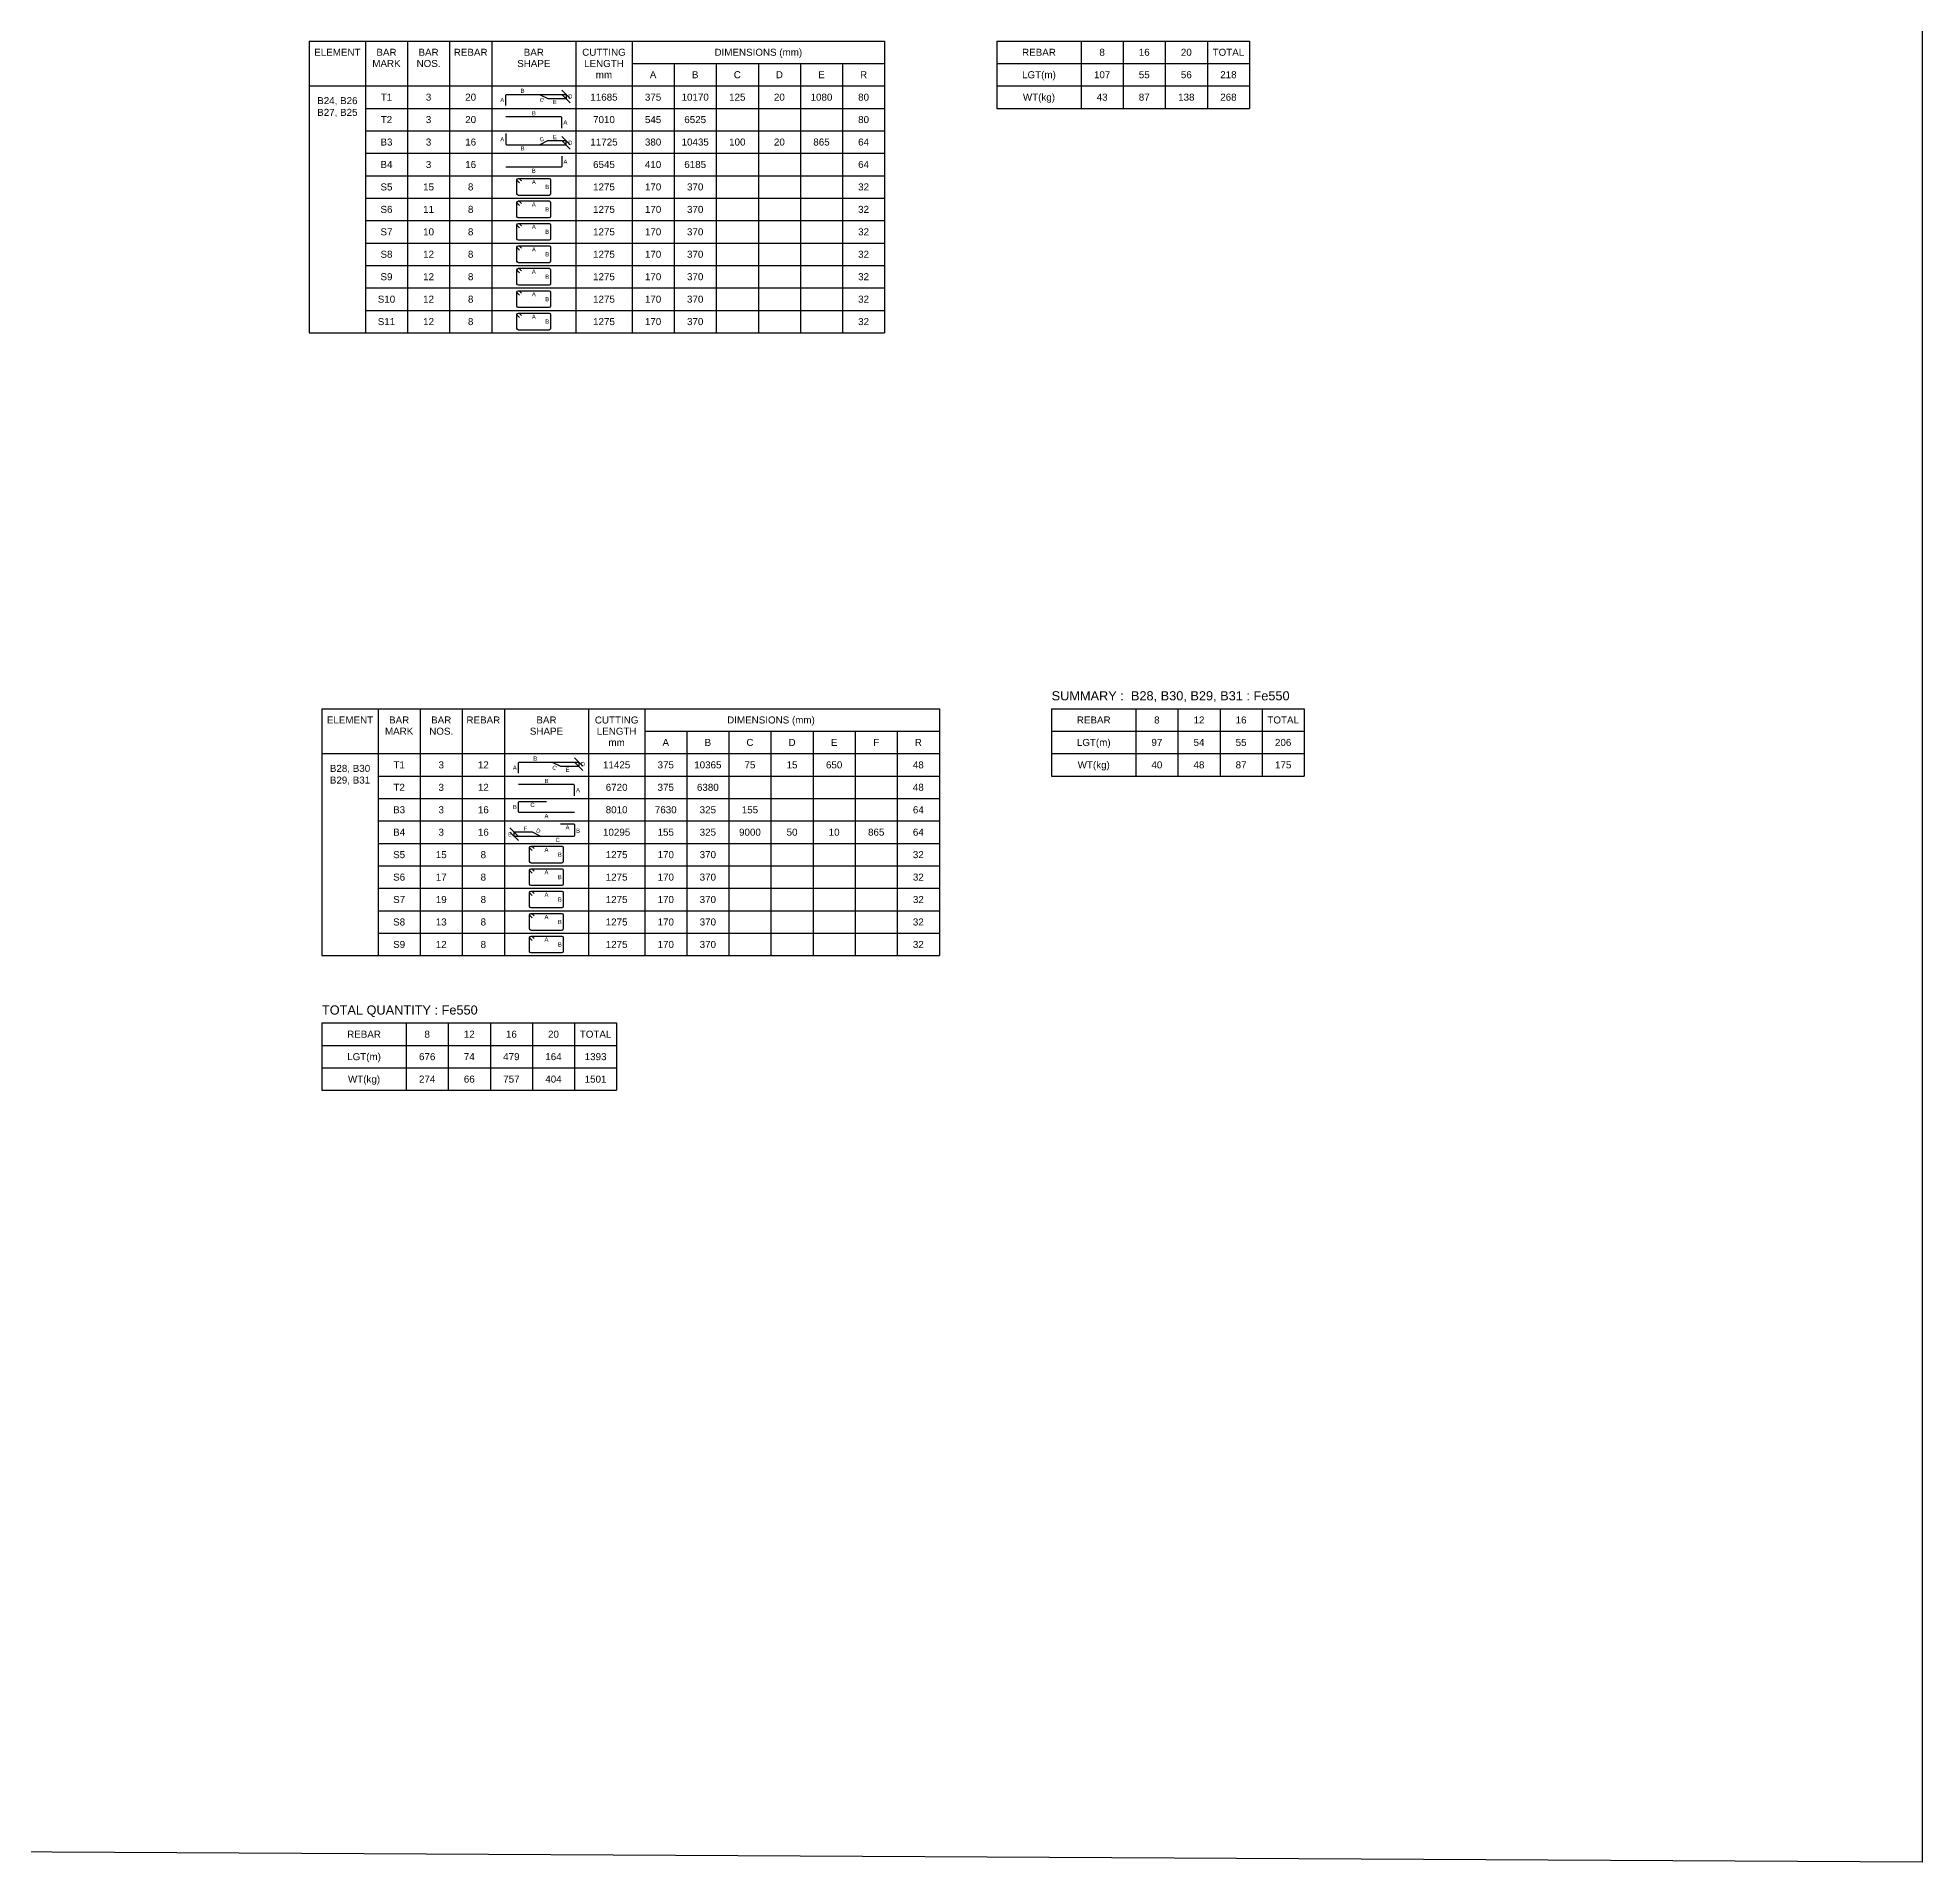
# Model space of a CAD drawing. Header units: inches. Extents: x -816171 to 9366335, y -450961 to 689132.
# Drawn here: x 3493192 to 3560344, y 139179 to 204216 of the extents above; entities that cross this region are included whole.
import ezdxf
from ezdxf.enums import TextEntityAlignment as Align

# ---------------------------------------------------------------- set-up
doc = ezdxf.new("R2010")
doc.units = ezdxf.units.IN
doc.header["$MEASUREMENT"] = 0
for name, color, linetype in [('Dimension', 31, 'Continuous'), ('Reinforcement', 130, 'Continuous'), ('Schedule Header', 4, 'Continuous'), ('Schedule Line', 60, 'Continuous'), ('Text', 31, 'Continuous')]:
    doc.layers.add(name, color=color, linetype=linetype)
doc.styles.add('SC-SansSerif', font='SansSerif')
doc.styles.get("Standard").update_dxf_attribs({"font": 'txt.shx'})
doc.dimstyles.new('SCBBSDim', dxfattribs={"dimtxt": 225, "dimasz": 0.18, "dimexe": 0, "dimexo": 0, "dimgap": 0, "dimtad": 1, "dimtoh": 1, "dimdec": 0, "dimzin": 0, "dimdsep": 46, "dimtxsty": 'Standard', "dimtsz": 150, "dimcen": 0.09, "dimclrd": 8, "dimclre": 8, "dimclrt": 3, "dimadec": 0, "dimazin": 0, "dimtfac": 1, "dimtdec": 0, "dimtix": 1, "dimtofl": 0, "dimtmove": 0, "dimatfit": 3, "dimfxl": 1, "dimtolj": 1, "dimtzin": 0, "dimarcsym": 0})

# ---------------------------------------------------------------- blocks, each defined once
blk = doc.blocks.new('*D1407')
at = {"layer": 'DEFPOINTS', "color": 0, "transparency": 16777216}
for p in [(3511070, 202196), (3511370, 202046), (3512020, 202046)]:
    blk.add_point(p, dxfattribs=at)
at = {"layer": 'Dimension', "color": 8, "lineweight": -2, "transparency": 16777216}
for p, q in [((3511070, 202196), (3512020, 202196)), ((3512170, 202046), (3511870, 202346)), ((3512170, 201896), (3511870, 202196)), ((3512020, 202196), (3512020, 202046)), ((3511370, 202046), (3512020, 202046))]:
    blk.add_line(p, q, dxfattribs=at)
blk = doc.blocks.new('*D1379')
at = {"layer": 'DEFPOINTS', "color": 0, "transparency": 16777216}
for p in [(3511070, 200396), (3511370, 200546), (3512020, 200546)]:
    blk.add_point(p, dxfattribs=at)
at = {"layer": 'Dimension', "color": 8, "lineweight": -2, "transparency": 16777216}
for p, q in [((3511070, 200396), (3512020, 200396)), ((3511370, 200546), (3512020, 200546)), ((3512170, 200396), (3511870, 200696)), ((3512170, 200246), (3511870, 200546)), ((3512020, 200396), (3512020, 200546))]:
    blk.add_line(p, q, dxfattribs=at)
blk = doc.blocks.new('*D1420')
at = {"layer": 'DEFPOINTS', "color": 0, "transparency": 16777216}
for p in [(3511521, 178396), (3511821, 178246), (3512471, 178246)]:
    blk.add_point(p, dxfattribs=at)
at = {"layer": 'Dimension', "color": 8, "lineweight": -2, "transparency": 16777216}
for p, q in [((3511521, 178396), (3512471, 178396)), ((3511821, 178246), (3512471, 178246)), ((3512621, 178246), (3512321, 178546)), ((3512621, 178096), (3512321, 178396)), ((3512471, 178396), (3512471, 178246))]:
    blk.add_line(p, q, dxfattribs=at)
blk = doc.blocks.new('*D1421')
at = {"layer": 'DEFPOINTS', "color": 0, "transparency": 16777216}
for p in [(3510171, 175896), (3510821, 175896), (3511121, 175746)]:
    blk.add_point(p, dxfattribs=at)
at = {"layer": 'Dimension', "color": 8, "lineweight": -2, "transparency": 16777216}
for p, q in [((3510321, 175746), (3510021, 176046)), ((3510321, 175596), (3510021, 175896)), ((3510821, 175896), (3510171, 175896)), ((3510171, 175746), (3510171, 175896)), ((3511121, 175746), (3510171, 175746))]:
    blk.add_line(p, q, dxfattribs=at)

msp = doc.modelspace()

# ---------------------------------------------------------------- linework, layer by layer
msp.add_lwpolyline([(3153892.50252, 392838.94799), (3560344.26032, 390657.34345), (3560344.26032, 139178.61934), (3153892.50252, 141360.22388)], close=True)
at = {"layer": 'Reinforcement'}
for points in [[(3509870.03991, 201795.86204), (3509870.03991, 202145.86204, -0.5), (3509920.03991, 202195.86204), (3511070.03991, 202195.86204), (3511370.03991, 202045.86204), (3511870.03991, 202045.86204)], [(3509870.03991, 200795.86204), (3509870.03991, 200445.86204, 0.5), (3509920.03991, 200395.86204), (3511070.03991, 200395.86204), (3511370.03991, 200545.86204), (3511870.03991, 200545.86204)], [(3511870.03991, 200995.86204), (3511870.03991, 201345.86204, 0.5), (3511820.03991, 201395.86204), (3509870.03991, 201395.86204)], [(3511870.03991, 199995.86204), (3511870.03991, 199645.86204, -0.5), (3511820.03991, 199595.86204), (3509870.03991, 199595.86204)], [(3510355.39583, 199039.79622), (3510284.68477, 199110.50651, -0.1989123674), (3510270.03991, 199145.86204, -0.4142046237), (3510320.03991, 199195.86204, -0.1989044359), (3510355.39505, 199181.21757), (3510426.10612, 199110.50728)], [(3510355.39583, 198239.79622), (3510284.68477, 198310.50651, -0.1989123674), (3510270.03991, 198345.86204, -0.4142046237), (3510320.03991, 198395.86204, -0.1989044359), (3510355.39505, 198381.21757), (3510426.10612, 198310.50728)], [(3510355.39583, 197439.79622), (3510284.68477, 197510.50651, -0.1989123674), (3510270.03991, 197545.86204, -0.4142046237), (3510320.03991, 197595.86204, -0.1989044359), (3510355.39505, 197581.21757), (3510426.10612, 197510.50728)], [(3510355.39583, 196639.79622), (3510284.68477, 196710.50651, -0.1989123674), (3510270.03991, 196745.86204, -0.4142046237), (3510320.03991, 196795.86204, -0.1989044359), (3510355.39505, 196781.21757), (3510426.10612, 196710.50728)], [(3510355.39583, 195839.79622), (3510284.68477, 195910.50651, -0.1989123674), (3510270.03991, 195945.86204, -0.4142046237), (3510320.03991, 195995.86204, -0.1989044359), (3510355.39505, 195981.21757), (3510426.10612, 195910.50728)], [(3510355.39583, 195039.79622), (3510284.68477, 195110.50651, -0.1989123674), (3510270.03991, 195145.86204, -0.4142046237), (3510320.03991, 195195.86204, -0.1989044359), (3510355.39505, 195181.21757), (3510426.10612, 195110.50728)], [(3510355.39583, 194239.79622), (3510284.68477, 194310.50651, -0.1989123674), (3510270.03991, 194345.86204, -0.4142046237), (3510320.03991, 194395.86204, -0.1989044359), (3510355.39505, 194381.21757), (3510426.10612, 194310.50728)], [(3510321.0356, 177995.86204), (3510321.0356, 178345.86204, -0.5), (3510371.0356, 178395.86204), (3511521.0356, 178395.86204), (3511821.0356, 178245.86204), (3512321.0356, 178245.86204)], [(3512321.0356, 177195.86204), (3512321.0356, 177545.86204, 0.5), (3512271.0356, 177595.86204), (3510321.0356, 177595.86204)], [(3512321.0356, 176595.86204), (3510371.0356, 176595.86204, -0.5), (3510321.0356, 176645.86204), (3510321.0356, 176945.86204, -0.5), (3510371.0356, 176995.86204), (3511321.0356, 176995.86204)], [(3511821.0356, 176195.86204), (3512271.0356, 176195.86204, -0.5), (3512321.0356, 176145.86204), (3512321.0356, 175795.86204, -0.5), (3512271.0356, 175745.86204), (3511121.0356, 175745.86204), (3510821.0356, 175895.86204), (3510321.0356, 175895.86204)], [(3510806.39153, 175239.79622), (3510735.68046, 175310.50651, -0.1989123674), (3510721.0356, 175345.86204, -0.4142046237), (3510771.0356, 175395.86204, -0.1989044359), (3510806.39075, 175381.21757), (3510877.10181, 175310.50728)], [(3510806.39153, 174439.79622), (3510735.68046, 174510.50651, -0.1989123674), (3510721.0356, 174545.86204, -0.4142046237), (3510771.0356, 174595.86204, -0.1989044359), (3510806.39075, 174581.21757), (3510877.10181, 174510.50728)], [(3510806.39153, 173639.79622), (3510735.68046, 173710.50651, -0.1989123674), (3510721.0356, 173745.86204, -0.4142046237), (3510771.0356, 173795.86204, -0.1989044359), (3510806.39075, 173781.21757), (3510877.10181, 173710.50728)], [(3510806.39153, 172839.79622), (3510735.68046, 172910.50651, -0.1989123674), (3510721.0356, 172945.86204, -0.4142046237), (3510771.0356, 172995.86204, -0.1989044359), (3510806.39075, 172981.21757), (3510877.10181, 172910.50728)], [(3510806.39153, 172039.79622), (3510735.68046, 172110.50651, -0.1989123674), (3510721.0356, 172145.86204, -0.4142046237), (3510771.0356, 172195.86204, -0.1989044359), (3510806.39075, 172181.21757), (3510877.10181, 172110.50728)]]:
    msp.add_lwpolyline(points, format="xyb", dxfattribs=at)
for points in [[(3510270.03991, 199145.86204, -0.4142046237), (3510320.03991, 199195.86204), (3511420.03991, 199195.86204, -0.4142046237), (3511470.03991, 199145.86204), (3511470.03991, 198645.86204, -0.4142046237), (3511420.03991, 198595.86204), (3510320.03991, 198595.86204, -0.4142046237), (3510270.03991, 198645.86204)], [(3510270.03991, 198345.86204, -0.4142046237), (3510320.03991, 198395.86204), (3511420.03991, 198395.86204, -0.4142046237), (3511470.03991, 198345.86204), (3511470.03991, 197845.86204, -0.4142046237), (3511420.03991, 197795.86204), (3510320.03991, 197795.86204, -0.4142046237), (3510270.03991, 197845.86204)], [(3510270.03991, 197545.86204, -0.4142046237), (3510320.03991, 197595.86204), (3511420.03991, 197595.86204, -0.4142046237), (3511470.03991, 197545.86204), (3511470.03991, 197045.86204, -0.4142046237), (3511420.03991, 196995.86204), (3510320.03991, 196995.86204, -0.4142046237), (3510270.03991, 197045.86204)], [(3510270.03991, 196745.86204, -0.4142046237), (3510320.03991, 196795.86204), (3511420.03991, 196795.86204, -0.4142046237), (3511470.03991, 196745.86204), (3511470.03991, 196245.86204, -0.4142046237), (3511420.03991, 196195.86204), (3510320.03991, 196195.86204, -0.4142046237), (3510270.03991, 196245.86204)], [(3510270.03991, 195945.86204, -0.4142046237), (3510320.03991, 195995.86204), (3511420.03991, 195995.86204, -0.4142046237), (3511470.03991, 195945.86204), (3511470.03991, 195445.86204, -0.4142046237), (3511420.03991, 195395.86204), (3510320.03991, 195395.86204, -0.4142046237), (3510270.03991, 195445.86204)], [(3510270.03991, 195145.86204, -0.4142046237), (3510320.03991, 195195.86204), (3511420.03991, 195195.86204, -0.4142046237), (3511470.03991, 195145.86204), (3511470.03991, 194645.86204, -0.4142046237), (3511420.03991, 194595.86204), (3510320.03991, 194595.86204, -0.4142046237), (3510270.03991, 194645.86204)], [(3510270.03991, 194345.86204, -0.4142046237), (3510320.03991, 194395.86204), (3511420.03991, 194395.86204, -0.4142046237), (3511470.03991, 194345.86204), (3511470.03991, 193845.86204, -0.4142046237), (3511420.03991, 193795.86204), (3510320.03991, 193795.86204, -0.4142046237), (3510270.03991, 193845.86204)], [(3510721.0356, 175345.86204, -0.4142046237), (3510771.0356, 175395.86204), (3511871.0356, 175395.86204, -0.4142046237), (3511921.0356, 175345.86204), (3511921.0356, 174845.86204, -0.4142046237), (3511871.0356, 174795.86204), (3510771.0356, 174795.86204, -0.4142046237), (3510721.0356, 174845.86204)], [(3510721.0356, 174545.86204, -0.4142046237), (3510771.0356, 174595.86204), (3511871.0356, 174595.86204, -0.4142046237), (3511921.0356, 174545.86204), (3511921.0356, 174045.86204, -0.4142046237), (3511871.0356, 173995.86204), (3510771.0356, 173995.86204, -0.4142046237), (3510721.0356, 174045.86204)], [(3510721.0356, 173745.86204, -0.4142046237), (3510771.0356, 173795.86204), (3511871.0356, 173795.86204, -0.4142046237), (3511921.0356, 173745.86204), (3511921.0356, 173245.86204, -0.4142046237), (3511871.0356, 173195.86204), (3510771.0356, 173195.86204, -0.4142046237), (3510721.0356, 173245.86204)], [(3510721.0356, 172945.86204, -0.4142046237), (3510771.0356, 172995.86204), (3511871.0356, 172995.86204, -0.4142046237), (3511921.0356, 172945.86204), (3511921.0356, 172445.86204, -0.4142046237), (3511871.0356, 172395.86204), (3510771.0356, 172395.86204, -0.4142046237), (3510721.0356, 172445.86204)], [(3510721.0356, 172145.86204, -0.4142046237), (3510771.0356, 172195.86204), (3511871.0356, 172195.86204, -0.4142046237), (3511921.0356, 172145.86204), (3511921.0356, 171645.86204, -0.4142046237), (3511871.0356, 171595.86204), (3510771.0356, 171595.86204, -0.4142046237), (3510721.0356, 171645.86204)]]:
    msp.add_lwpolyline(points, format="xyb", close=True, dxfattribs=at)
at = {"layer": 'Schedule Line'}
for p, q in [((3502870.03991, 204095.86204), (3523370.03991, 204095.86204)), ((3502870.03991, 204095.86204), (3502870.03991, 193695.86204)), ((3504870.03991, 204095.86204), (3504870.03991, 193695.86204)), ((3506370.03991, 204095.86204), (3506370.03991, 193695.86204)), ((3507870.03991, 204095.86204), (3507870.03991, 193695.86204)), ((3509370.03991, 204095.86204), (3509370.03991, 193695.86204)), ((3512370.03991, 204095.86204), (3512370.03991, 193695.86204)), ((3514370.03991, 204095.86204), (3514370.03991, 193695.86204)), ((3523370.03991, 204095.86204), (3523370.03991, 193695.86204)), ((3527370.03991, 204095.86204), (3536370.03991, 204095.86204)), ((3527370.03991, 204095.86204), (3527370.03991, 201695.86204)), ((3530370.03991, 204095.86204), (3530370.03991, 201695.86204)), ((3531870.03991, 204095.86204), (3531870.03991, 201695.86204)), ((3533370.03991, 204095.86204), (3533370.03991, 201695.86204)), ((3534870.03991, 204095.86204), (3534870.03991, 201695.86204)), ((3536370.03991, 204095.86204), (3536370.03991, 201695.86204)), ((3514370.03991, 203295.86204), (3523370.03991, 203295.86204)), ((3515870.03991, 203295.86204), (3515870.03991, 193695.86204)), ((3517370.03991, 203295.86204), (3517370.03991, 193695.86204)), ((3518870.03991, 203295.86204), (3518870.03991, 193695.86204)), ((3520370.03991, 203295.86204), (3520370.03991, 193695.86204)), ((3521870.03991, 203295.86204), (3521870.03991, 193695.86204)), ((3527370.03991, 203295.86204), (3536370.03991, 203295.86204)), ((3502870.03991, 202495.86204), (3523370.03991, 202495.86204)), ((3527370.03991, 202495.86204), (3536370.03991, 202495.86204)), ((3504870.03991, 201695.86204), (3523370.03991, 201695.86204)), ((3527370.03991, 201695.86204), (3536370.03991, 201695.86204)), ((3504870.03991, 200895.86204), (3523370.03991, 200895.86204)), ((3504870.03991, 200095.86204), (3523370.03991, 200095.86204)), ((3504870.03991, 199295.86204), (3523370.03991, 199295.86204)), ((3504870.03991, 198495.86204), (3523370.03991, 198495.86204)), ((3504870.03991, 197695.86204), (3523370.03991, 197695.86204)), ((3504870.03991, 196895.86204), (3523370.03991, 196895.86204)), ((3504870.03991, 196095.86204), (3523370.03991, 196095.86204)), ((3504870.03991, 195295.86204), (3523370.03991, 195295.86204)), ((3504870.03991, 194495.86204), (3523370.03991, 194495.86204)), ((3502870.03991, 193695.86204), (3523370.03991, 193695.86204)), ((3504870.03991, 193695.86204), (3523370.03991, 193695.86204)), ((3503321.0356, 180295.86204), (3525321.0356, 180295.86204)), ((3503321.0356, 180295.86204), (3503321.0356, 171495.86204)), ((3505321.0356, 180295.86204), (3505321.0356, 171495.86204)), ((3506821.0356, 180295.86204), (3506821.0356, 171495.86204)), ((3508321.0356, 180295.86204), (3508321.0356, 171495.86204)), ((3509821.0356, 180295.86204), (3509821.0356, 171495.86204)), ((3512821.0356, 180295.86204), (3512821.0356, 171495.86204)), ((3514821.0356, 180295.86204), (3514821.0356, 171495.86204)), ((3525321.0356, 180295.86204), (3525321.0356, 171495.86204)), ((3529321.0356, 180295.86204), (3538321.0356, 180295.86204)), ((3529321.0356, 180295.86204), (3529321.0356, 177895.86204)), ((3532321.0356, 180295.86204), (3532321.0356, 177895.86204)), ((3533821.0356, 180295.86204), (3533821.0356, 177895.86204)), ((3535321.0356, 180295.86204), (3535321.0356, 177895.86204)), ((3536821.0356, 180295.86204), (3536821.0356, 177895.86204)), ((3538321.0356, 180295.86204), (3538321.0356, 177895.86204)), ((3514821.0356, 179495.86204), (3525321.0356, 179495.86204)), ((3516321.0356, 179495.86204), (3516321.0356, 171495.86204)), ((3517821.0356, 179495.86204), (3517821.0356, 171495.86204)), ((3519321.0356, 179495.86204), (3519321.0356, 171495.86204)), ((3520821.0356, 179495.86204), (3520821.0356, 171495.86204)), ((3522321.0356, 179495.86204), (3522321.0356, 171495.86204)), ((3523821.0356, 179495.86204), (3523821.0356, 171495.86204)), ((3529321.0356, 179495.86204), (3538321.0356, 179495.86204)), ((3503321.0356, 178695.86204), (3525321.0356, 178695.86204)), ((3529321.0356, 178695.86204), (3538321.0356, 178695.86204)), ((3505321.0356, 177895.86204), (3525321.0356, 177895.86204)), ((3529321.0356, 177895.86204), (3538321.0356, 177895.86204)), ((3505321.0356, 177095.86204), (3525321.0356, 177095.86204)), ((3505321.0356, 176295.86204), (3525321.0356, 176295.86204)), ((3505321.0356, 175495.86204), (3525321.0356, 175495.86204)), ((3505321.0356, 174695.86204), (3525321.0356, 174695.86204)), ((3505321.0356, 173895.86204), (3525321.0356, 173895.86204)), ((3505321.0356, 173095.86204), (3525321.0356, 173095.86204)), ((3505321.0356, 172295.86204), (3525321.0356, 172295.86204)), ((3503321.0356, 171495.86204), (3525321.0356, 171495.86204)), ((3505321.0356, 171495.86204), (3525321.0356, 171495.86204)), ((3503321.0356, 169095.86204), (3513821.0356, 169095.86204)), ((3503321.0356, 169095.86204), (3503321.0356, 166695.86204)), ((3506321.0356, 169095.86204), (3506321.0356, 166695.86204)), ((3507821.0356, 169095.86204), (3507821.0356, 166695.86204)), ((3509321.0356, 169095.86204), (3509321.0356, 166695.86204)), ((3510821.0356, 169095.86204), (3510821.0356, 166695.86204)), ((3512321.0356, 169095.86204), (3512321.0356, 166695.86204)), ((3513821.0356, 169095.86204), (3513821.0356, 166695.86204)), ((3503321.0356, 168295.86204), (3513821.0356, 168295.86204)), ((3503321.0356, 167495.86204), (3513821.0356, 167495.86204)), ((3503321.0356, 166695.86204), (3513821.0356, 166695.86204))]:
    msp.add_line(p, q, dxfattribs=at)

# ---------------------------------------------------------------- texts
at = {"layer": 'Dimension', "style": 'SC-SansSerif'}
for s, p in [('B', (3510470.03991, 202320.86204)), ('D', (3512170.03991, 202120.86204)), ('A', (3509745.03991, 201995.86204)), ('B', (3510870.03991, 201520.86204)), ('E', (3511620.03991, 201920.86204)), ('A', (3511995.03991, 201195.86204)), ('A', (3509745.03991, 200595.86204)), ('B', (3510470.03991, 200270.86204)), ('E', (3511620.03991, 200670.86204)), ('D', (3512170.03991, 200470.86204)), ('B', (3510870.03991, 199470.86204)), ('A', (3511995.03991, 199795.86204)), ('A', (3510870.03991, 199070.86204)), ('B', (3511345.03991, 198895.86204)), ('A', (3510870.03991, 198270.86204)), ('B', (3511345.03991, 198095.86204)), ('A', (3510870.03991, 197470.86204)), ('B', (3511345.03991, 197295.86204)), ('A', (3510870.03991, 196670.86204)), ('B', (3511345.03991, 196495.86204)), ('A', (3510870.03991, 195870.86204)), ('B', (3511345.03991, 195695.86204)), ('A', (3510870.03991, 195070.86204)), ('B', (3511345.03991, 194895.86204)), ('A', (3510870.03991, 194270.86204)), ('B', (3511345.03991, 194095.86204)), ('A', (3510196.0356, 178195.86204)), ('B', (3510921.0356, 178520.86204)), ('E', (3512071.0356, 178120.86204)), ('D', (3512621.0356, 178320.86204)), ('B', (3511321.0356, 177720.86204)), ('A', (3512446.0356, 177395.86204)), ('B', (3510196.0356, 176795.86204)), ('C', (3510821.0356, 176870.86204)), ('F', (3510571.0356, 176020.86204)), ('A', (3511321.0356, 176470.86204)), ('A', (3512071.0356, 176070.86204)), ('B', (3512446.0356, 175945.86204)), ('E', (3510021.0356, 175820.86204)), ('A', (3511321.0356, 175270.86204)), ('C', (3511721.0356, 175620.86204)), ('B', (3511796.0356, 175095.86204)), ('A', (3511321.0356, 174470.86204)), ('B', (3511796.0356, 174295.86204)), ('A', (3511321.0356, 173670.86204)), ('B', (3511796.0356, 173495.86204)), ('A', (3511321.0356, 172870.86204)), ('B', (3511796.0356, 172695.86204)), ('A', (3511321.0356, 172070.86204)), ('B', (3511796.0356, 171895.86204))]:
    msp.add_text(s, height=150, dxfattribs=at).set_placement(p, align=Align.MIDDLE_CENTER)
for s, rotation, p in [('C', -26.5650511771, (3511157.53991, 201995.86204)), ('C', 26.5650511771, (3511157.53991, 200595.86204)), ('C', -26.5650511771, (3511608.5356, 178195.86204)), ('D', -26.5650511771, (3511033.5356, 175945.86204))]:
    msp.add_text(s, height=150, rotation=rotation, dxfattribs=at).set_placement(p, align=Align.MIDDLE_CENTER)
at = {"layer": 'Schedule Header', "style": 'SC-SansSerif'}
for s, p in [('ELEMENT', (3503870.03991, 203695.86204)), ('BAR', (3505620.03991, 203695.86204)), ('BAR', (3507120.03991, 203695.86204)), ('REBAR', (3508620.03991, 203695.86204)), ('BAR', (3510870.03991, 203695.86204)), ('CUTTING', (3513370.03991, 203695.86204)), ('DIMENSIONS (mm)', (3518870.03991, 203695.86204)), ('REBAR', (3528870.03991, 203695.86204)), ('8', (3531120.03991, 203695.86204)), ('16', (3532620.03991, 203695.86204)), ('20', (3534120.03991, 203695.86204)), ('TOTAL', (3535620.03991, 203695.86204)), ('MARK', (3505620.03991, 203295.86204)), ('NOS.', (3507120.03991, 203295.86204)), ('SHAPE', (3510870.03991, 203295.86204)), ('LENGTH', (3513370.03991, 203295.86204)), ('mm', (3513370.03991, 202895.86204)), ('A', (3515120.03991, 202895.86204)), ('B', (3516620.03991, 202895.86204)), ('C', (3518120.03991, 202895.86204)), ('D', (3519620.03991, 202895.86204)), ('E', (3521120.03991, 202895.86204)), ('R', (3522620.03991, 202895.86204)), ('LGT(m)', (3528870.03991, 202895.86204)), ('WT(kg)', (3528870.03991, 202095.86204)), ('ELEMENT', (3504321.0356, 179895.86204)), ('BAR', (3506071.0356, 179895.86204)), ('BAR', (3507571.0356, 179895.86204)), ('REBAR', (3509071.0356, 179895.86204)), ('BAR', (3511321.0356, 179895.86204)), ('CUTTING', (3513821.0356, 179895.86204)), ('DIMENSIONS (mm)', (3519321.0356, 179895.86204)), ('REBAR', (3530821.0356, 179895.86204)), ('8', (3533071.0356, 179895.86204)), ('12', (3534571.0356, 179895.86204)), ('16', (3536071.0356, 179895.86204)), ('TOTAL', (3537571.0356, 179895.86204)), ('MARK', (3506071.0356, 179495.86204)), ('NOS.', (3507571.0356, 179495.86204)), ('SHAPE', (3511321.0356, 179495.86204)), ('LENGTH', (3513821.0356, 179495.86204)), ('mm', (3513821.0356, 179095.86204)), ('A', (3515571.0356, 179095.86204)), ('B', (3517071.0356, 179095.86204)), ('C', (3518571.0356, 179095.86204)), ('D', (3520071.0356, 179095.86204)), ('E', (3521571.0356, 179095.86204)), ('F', (3523071.0356, 179095.86204)), ('R', (3524571.0356, 179095.86204)), ('LGT(m)', (3530821.0356, 179095.86204)), ('WT(kg)', (3530821.0356, 178295.86204)), ('REBAR', (3504821.0356, 168695.86204)), ('8', (3507071.0356, 168695.86204)), ('12', (3508571.0356, 168695.86204)), ('16', (3510071.0356, 168695.86204)), ('20', (3511571.0356, 168695.86204)), ('TOTAL', (3513071.0356, 168695.86204)), ('LGT(m)', (3504821.0356, 167895.86204)), ('WT(kg)', (3504821.0356, 167095.86204))]:
    msp.add_text(s, height=250, dxfattribs=at).set_placement(p, align=Align.MIDDLE_CENTER)
for s, p in [('SUMMARY :  B28, B30, B29, B31 : Fe550', (3529321.0356, 180595.86204)), ('TOTAL QUANTITY : Fe550', (3503321.0356, 169395.86204))]:
    msp.add_text(s, height=325, dxfattribs=at).set_placement(p)
at = {"layer": 'Text', "style": 'SC-SansSerif'}
for s, p in [('107', (3531120.03991, 202895.86204)), ('55', (3532620.03991, 202895.86204)), ('56', (3534120.03991, 202895.86204)), ('218', (3535620.03991, 202895.86204)), ('T1', (3505620.03991, 202095.86204)), ('3', (3507120.03991, 202095.86204)), ('20', (3508620.03991, 202095.86204)), ('11685', (3513370.03991, 202095.86204)), ('375', (3515120.03991, 202095.86204)), ('10170', (3516620.03991, 202095.86204)), ('125', (3518120.03991, 202095.86204)), ('20', (3519620.03991, 202095.86204)), ('1080', (3521120.03991, 202095.86204)), ('80', (3522620.03991, 202095.86204)), ('43', (3531120.03991, 202095.86204)), ('87', (3532620.03991, 202095.86204)), ('138', (3534120.03991, 202095.86204)), ('268', (3535620.03991, 202095.86204)), ('T2', (3505620.03991, 201295.86204)), ('3', (3507120.03991, 201295.86204)), ('20', (3508620.03991, 201295.86204)), ('7010', (3513370.03991, 201295.86204)), ('545', (3515120.03991, 201295.86204)), ('6525', (3516620.03991, 201295.86204)), ('80', (3522620.03991, 201295.86204)), ('B3', (3505620.03991, 200495.86204)), ('3', (3507120.03991, 200495.86204)), ('16', (3508620.03991, 200495.86204)), ('11725', (3513370.03991, 200495.86204)), ('380', (3515120.03991, 200495.86204)), ('10435', (3516620.03991, 200495.86204)), ('100', (3518120.03991, 200495.86204)), ('20', (3519620.03991, 200495.86204)), ('865', (3521120.03991, 200495.86204)), ('64', (3522620.03991, 200495.86204)), ('B4', (3505620.03991, 199695.86204)), ('3', (3507120.03991, 199695.86204)), ('16', (3508620.03991, 199695.86204)), ('6545', (3513370.03991, 199695.86204)), ('410', (3515120.03991, 199695.86204)), ('6185', (3516620.03991, 199695.86204)), ('64', (3522620.03991, 199695.86204)), ('S5', (3505620.03991, 198895.86204)), ('15', (3507120.03991, 198895.86204)), ('8', (3508620.03991, 198895.86204)), ('1275', (3513370.03991, 198895.86204)), ('170', (3515120.03991, 198895.86204)), ('370', (3516620.03991, 198895.86204)), ('32', (3522620.03991, 198895.86204)), ('S6', (3505620.03991, 198095.86204)), ('11', (3507120.03991, 198095.86204)), ('8', (3508620.03991, 198095.86204)), ('1275', (3513370.03991, 198095.86204)), ('170', (3515120.03991, 198095.86204)), ('370', (3516620.03991, 198095.86204)), ('32', (3522620.03991, 198095.86204)), ('S7', (3505620.03991, 197295.86204)), ('10', (3507120.03991, 197295.86204)), ('8', (3508620.03991, 197295.86204)), ('1275', (3513370.03991, 197295.86204)), ('170', (3515120.03991, 197295.86204)), ('370', (3516620.03991, 197295.86204)), ('32', (3522620.03991, 197295.86204)), ('S8', (3505620.03991, 196495.86204)), ('12', (3507120.03991, 196495.86204)), ('8', (3508620.03991, 196495.86204)), ('1275', (3513370.03991, 196495.86204)), ('170', (3515120.03991, 196495.86204)), ('370', (3516620.03991, 196495.86204)), ('32', (3522620.03991, 196495.86204)), ('S9', (3505620.03991, 195695.86204)), ('12', (3507120.03991, 195695.86204)), ('8', (3508620.03991, 195695.86204)), ('1275', (3513370.03991, 195695.86204)), ('170', (3515120.03991, 195695.86204)), ('370', (3516620.03991, 195695.86204)), ('32', (3522620.03991, 195695.86204)), ('S10', (3505620.03991, 194895.86204)), ('12', (3507120.03991, 194895.86204)), ('8', (3508620.03991, 194895.86204)), ('1275', (3513370.03991, 194895.86204)), ('170', (3515120.03991, 194895.86204)), ('370', (3516620.03991, 194895.86204)), ('32', (3522620.03991, 194895.86204)), ('S11', (3505620.03991, 194095.86204)), ('12', (3507120.03991, 194095.86204)), ('8', (3508620.03991, 194095.86204)), ('1275', (3513370.03991, 194095.86204)), ('170', (3515120.03991, 194095.86204)), ('370', (3516620.03991, 194095.86204)), ('32', (3522620.03991, 194095.86204)), ('97', (3533071.0356, 179095.86204)), ('54', (3534571.0356, 179095.86204)), ('55', (3536071.0356, 179095.86204)), ('206', (3537571.0356, 179095.86204)), ('T1', (3506071.0356, 178295.86204)), ('3', (3507571.0356, 178295.86204)), ('12', (3509071.0356, 178295.86204)), ('11425', (3513821.0356, 178295.86204)), ('375', (3515571.0356, 178295.86204)), ('10365', (3517071.0356, 178295.86204)), ('75', (3518571.0356, 178295.86204)), ('15', (3520071.0356, 178295.86204)), ('650', (3521571.0356, 178295.86204)), ('48', (3524571.0356, 178295.86204)), ('40', (3533071.0356, 178295.86204)), ('48', (3534571.0356, 178295.86204)), ('87', (3536071.0356, 178295.86204)), ('175', (3537571.0356, 178295.86204)), ('T2', (3506071.0356, 177495.86204)), ('3', (3507571.0356, 177495.86204)), ('12', (3509071.0356, 177495.86204)), ('6720', (3513821.0356, 177495.86204)), ('375', (3515571.0356, 177495.86204)), ('6380', (3517071.0356, 177495.86204)), ('48', (3524571.0356, 177495.86204)), ('B3', (3506071.0356, 176695.86204)), ('3', (3507571.0356, 176695.86204)), ('16', (3509071.0356, 176695.86204)), ('8010', (3513821.0356, 176695.86204)), ('7630', (3515571.0356, 176695.86204)), ('325', (3517071.0356, 176695.86204)), ('155', (3518571.0356, 176695.86204)), ('64', (3524571.0356, 176695.86204)), ('B4', (3506071.0356, 175895.86204)), ('3', (3507571.0356, 175895.86204)), ('16', (3509071.0356, 175895.86204)), ('10295', (3513821.0356, 175895.86204)), ('155', (3515571.0356, 175895.86204)), ('325', (3517071.0356, 175895.86204)), ('9000', (3518571.0356, 175895.86204)), ('50', (3520071.0356, 175895.86204)), ('10', (3521571.0356, 175895.86204)), ('865', (3523071.0356, 175895.86204)), ('64', (3524571.0356, 175895.86204)), ('S5', (3506071.0356, 175095.86204)), ('15', (3507571.0356, 175095.86204)), ('8', (3509071.0356, 175095.86204)), ('1275', (3513821.0356, 175095.86204)), ('170', (3515571.0356, 175095.86204)), ('370', (3517071.0356, 175095.86204)), ('32', (3524571.0356, 175095.86204)), ('S6', (3506071.0356, 174295.86204)), ('17', (3507571.0356, 174295.86204)), ('8', (3509071.0356, 174295.86204)), ('1275', (3513821.0356, 174295.86204)), ('170', (3515571.0356, 174295.86204)), ('370', (3517071.0356, 174295.86204)), ('32', (3524571.0356, 174295.86204)), ('S7', (3506071.0356, 173495.86204)), ('19', (3507571.0356, 173495.86204)), ('8', (3509071.0356, 173495.86204)), ('1275', (3513821.0356, 173495.86204)), ('170', (3515571.0356, 173495.86204)), ('370', (3517071.0356, 173495.86204)), ('32', (3524571.0356, 173495.86204)), ('S8', (3506071.0356, 172695.86204)), ('13', (3507571.0356, 172695.86204)), ('8', (3509071.0356, 172695.86204)), ('1275', (3513821.0356, 172695.86204)), ('170', (3515571.0356, 172695.86204)), ('370', (3517071.0356, 172695.86204)), ('32', (3524571.0356, 172695.86204)), ('S9', (3506071.0356, 171895.86204)), ('12', (3507571.0356, 171895.86204)), ('8', (3509071.0356, 171895.86204)), ('1275', (3513821.0356, 171895.86204)), ('170', (3515571.0356, 171895.86204)), ('370', (3517071.0356, 171895.86204)), ('32', (3524571.0356, 171895.86204)), ('676', (3507071.0356, 167895.86204)), ('74', (3508571.0356, 167895.86204)), ('479', (3510071.0356, 167895.86204)), ('164', (3511571.0356, 167895.86204)), ('1393', (3513071.0356, 167895.86204)), ('274', (3507071.0356, 167095.86204)), ('66', (3508571.0356, 167095.86204)), ('757', (3510071.0356, 167095.86204)), ('404', (3511571.0356, 167095.86204)), ('1501', (3513071.0356, 167095.86204))]:
    msp.add_text(s, height=250, dxfattribs=at).set_placement(p, align=Align.MIDDLE_CENTER)
at = {"layer": 'Text', "char_height": 250, "attachment_point": 2, "style": 'SC-SansSerif'}
for s, insert in [('B24, B26\\PB27, B25\\P', (3503870.03991, 202095.86204)), ('B28, B30\\PB29, B31\\P', (3504321.0356, 178295.86204))]:
    msp.add_mtext(s, dxfattribs=dict(at, insert=insert))

# ---------------------------------------------------------------- dimensions: what is measured, and where the dimension line sits
at = {"layer": 'Dimension'}
for base, p1, p2, picture, middle in [((3512020.03991, 202045.86204), (3511070.03991, 202195.86204), (3511370.03991, 202045.86204), '*D1407', (3512020.03991, 202120.86204)), ((3512020.03991, 200545.86204), (3511070.03991, 200395.86204), (3511370.03991, 200545.86204), '*D1379', (3512020.03991, 200470.86204)), ((3512471.0356, 178245.86204), (3511521.0356, 178395.86204), (3511821.0356, 178245.86204), '*D1420', (3512471.0356, 178320.86204)), ((3510171.0356, 175895.86204), (3511121.0356, 175745.86204), (3510821.0356, 175895.86204), '*D1421', (3510171.0356, 175820.86204))]:
    dim = msp.add_linear_dim(base=base, p1=p1, p2=p2, angle=90, text=' ', dimstyle='SCBBSDim', dxfattribs=at)
    dim.commit()
    dim.dimension.update_dxf_attribs({"geometry": picture, "text_midpoint": middle})

doc.saveas('drawing.dxf')
